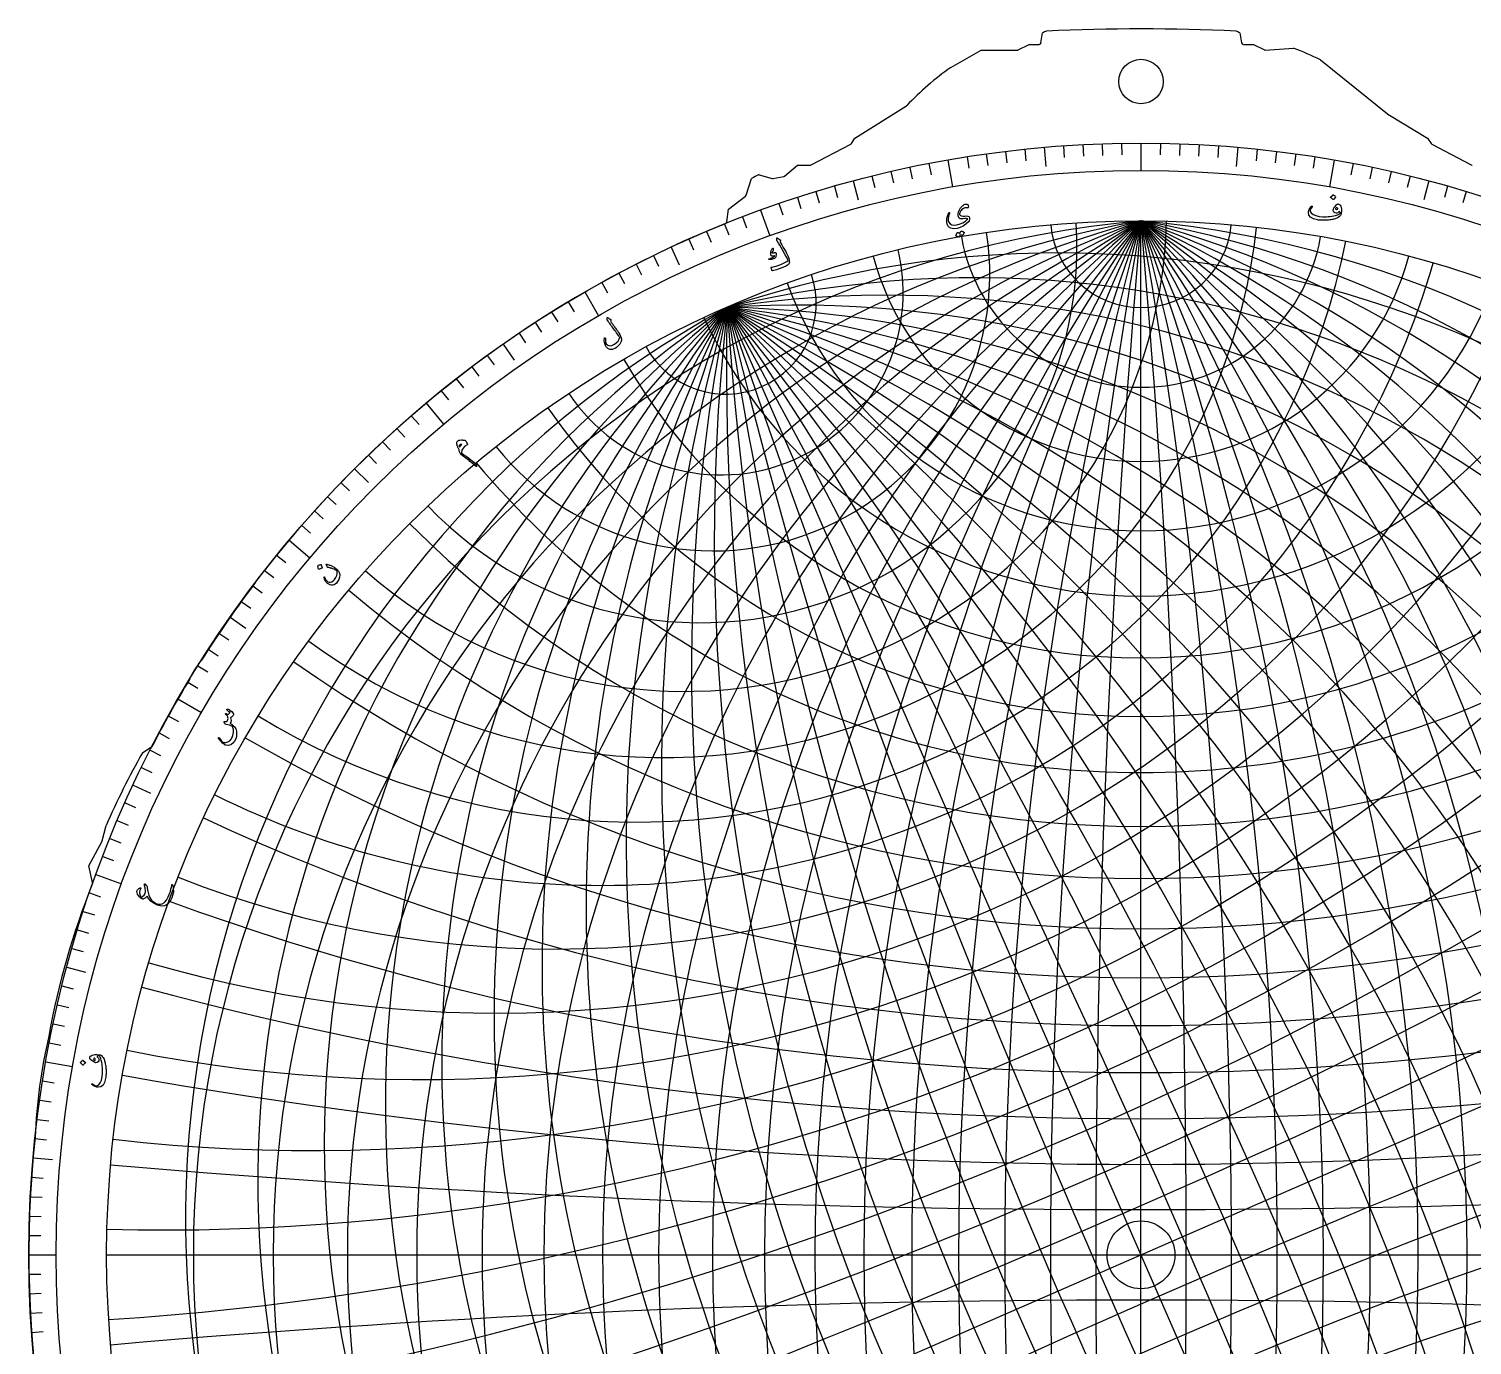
# Model space of a CAD drawing. Header units: millimetres. Extents: x -92 to 93, y -93 to 102.
# Drawn here: x -92.5 to 27.5, y -7.5 to 102 of the extents above; entities that cross this region are included whole.
import ezdxf

# ---------------------------------------------------------------- set-up
doc = ezdxf.new("R2010")
doc.units = ezdxf.units.MM
for name, color, linetype in [('CUT_INNER', 6, 'Continuous'), ('CUT_OUTER', 1, 'Continuous'), ('ENGRAVE', 7, 'Continuous'), ('ENGRAVE_FINE', 8, 'Continuous'), ('TEXT', 5, 'Continuous')]:
    doc.layers.add(name, color=color, linetype=linetype)

msp = doc.modelspace()

# ---------------------------------------------------------------- linework, layer by layer
at = {"layer": 'CUT_INNER'}
for centre, radius in [((0, 97.62), 1.85), ((0, 0), 2.82)]:
    msp.add_circle(centre, radius, dxfattribs=at)
at = {"layer": 'CUT_OUTER'}
for points in [[(-8.32, 100.83), (-8.18, 101.66), (-8.18, 101.66)], [(8.23, 101.66), (8.23, 101.66), (8.37, 100.83)], [(-15.82, 98.8), (-13.28, 100.23), (-13.28, 100.23), (-13.27, 100.23), (-10.28, 100.23)], [(-10.22, 100.25), (-9.3, 100.7), (-9.29, 100.71), (-9.29, 100.71), (-8.46, 100.71)], [(8.52, 100.71), (9.34, 100.71), (9.34, 100.71), (9.35, 100.7), (10.26, 100.25)], [(10.34, 100.23), (12.69, 100.39), (12.69, 100.39)], [(14.92, 99.43), (14.92, 99.43), (20.65, 94.82), (20.66, 94.81), (23.84, 92.9), (23.84, 92.9), (23.84, 92.9), (24.14, 92.46)], [(-24.09, 92.46), (-23.79, 92.9), (-23.79, 92.9), (-23.79, 92.9), (-19.5, 95.6), (-19.49, 95.61), (-19.48, 95.62)], [(-27.42, 90.69), (-24.14, 92.41)], [(24.19, 92.41), (27.47, 90.69)], [(-29.65, 89.74), (-28.57, 90.67), (-28.57, 90.67), (-28.56, 90.67), (-27.49, 90.67)], [(-32.85, 88.17), (-32.39, 89.55), (-32.39, 89.56)], [(-31.75, 89.87), (-31.75, 89.87), (-30.67, 89.56)], [(-30.61, 89.56), (-29.72, 89.71)], [(-34.45, 85.94), (-34.3, 87), (-34.3, 87.01), (-34.3, 87.01), (-32.9, 88.09)], [(-34.87, 85.67), (-34.55, 85.81), (-34.5, 85.86)], [(-73.06, 56.73), (-72.92, 56.91)], [(-78.21, 49.39), (-78.15, 49.49)], [(-83.05, 41.77), (-83.05, 41.77), (-82.27, 42.29)], [(-86.39, 34.46), (-86.08, 35.71), (-86.07, 35.71)], [(-87.2, 30.98), (-87.51, 32.36), (-87.51, 32.37), (-87.51, 32.37), (-86.4, 34.42)]]:
    msp.add_lwpolyline(points, dxfattribs=at)
for centre, radius, start, end in [((-6.35, 98.4), 3.74, 113.84, 119.2911), ((0.03, -69.57), 171.57, 87.3659, 92.6341), ((6.35, 98.3), 3.85, 60.847, 66.154), ((-10.28, 100.38), 0.15, 270, 296.5429), ((-8.46, 100.86), 0.15, 270, 350.5557), ((8.52, 100.86), 0.15, 189.4443, 270), ((10.33, 100.38), 0.15, 243.4793, 273.8097), ((3.69, 76.3), 25.71, 64.1035, 69.5113), ((-2.06, 79.27), 23.89, 125.1754, 136.8189), ((-24.21, 92.54), 0.15, 297.6448, 326.2844), ((24.26, 92.54), 0.15, 213.6389, 242.3617), ((-27.49, 90.82), 0.15, 270, 297.6448), ((27.54, 90.82), 0.15, 242.3617, 270), ((-28.84, 83.26), 7.23, 113.7751, 119.4244), ((-30.63, 89.71), 0.15, 254.0358, 279.5073), ((-29.75, 89.86), 0.15, 279.5073, 310.6052), ((-33, 88.21), 0.15, 307.8622, 341.5872), ((0, 0), 92.5, 112.1484, 142.0313), ((-34.6, 85.96), 0.15, 314.9445, 351.8832), ((-69.99, 53.77), 4.27, 135.986, 148.9163), ((-0.06, 0.04), 92.42, 142.7622, 147.6573), ((-71.97, 44.49), 7.94, 141.8548, 154.7059), ((-0.57, 0.32), 91.84, 148.8132, 152.8109), ((-29.37, 11.14), 61.8, 150.2964, 156.5739), ((-86.53, 34.49), 0.15, 331.6809, 345.9833), ((-26.29, 6.52), 65.61, 158.1911, 169.75), ((-87.35, 30.94), 0.15, 340.4584, 12.5484), ((-46.5, 7.97), 45.51, 167.0196, 177.6964), ((0, 0), 92.5, 173.918, 358.2423)]:
    msp.add_arc(centre, radius, start, end, dxfattribs=at)
at = {"layer": 'ENGRAVE'}
for points in [[(0, 92.5), (0, 90.23)], [(-8.06, 92.15), (-7.92, 90.54)], [(8.06, 92.15), (7.92, 90.54)], [(-16.06, 91.09), (-15.67, 88.86)], [(16.06, 91.09), (15.67, 88.86)], [(-23.94, 89.35), (-23.52, 87.78)], [(23.94, 89.35), (23.52, 87.78)], [(-31.64, 86.92), (-30.86, 84.79)], [(0, -86.03), (0, 86.02)], [(-39.09, 83.83), (-38.41, 82.37)], [(-46.25, 80.11), (-45.12, 78.14)], [(-53.06, 75.77), (-52.13, 74.45)], [(-59.46, 70.86), (-58, 69.12)], [(-65.41, 65.41), (-64.26, 64.26)], [(-70.86, 59.46), (-69.12, 58)], [(-75.77, 53.06), (-74.45, 52.13)], [(-80.11, 46.25), (-78.14, 45.12)], [(-83.83, 39.09), (-82.37, 38.41)], [(-78.84, -34.42), (78.84, 34.42)], [(-86.92, 31.64), (-84.79, 30.86)], [(-89.35, 23.94), (-87.78, 23.52)], [(-91.09, 16.06), (-88.86, 15.67)], [(-92.15, 8.06), (-90.54, 7.92)], [(-92.5, 0), (-90.23, 0)], [(-86.03, 0), (86.02, 0)], [(-86.03, 0), (86.02, 0)]]:
    msp.add_lwpolyline(points, dxfattribs=at)
for radius in [92.5, 90.23, 86.03, 86.03]:
    msp.add_circle((0, 0), radius, dxfattribs=at)
for centre, radius, start, end in [((15.17, 0), 87.35, 100, 260), ((31.31, 0), 91.55, 110, 250), ((49.67, 0), 99.33, 120, 240), ((72.18, 0), 112.3, 130, 230), ((102.52, 0), 133.83, 140, 220), ((149, 0), 172.05, 150, 210), ((236.35, 0), 251.52, 160, 200), ((487.87, 0), 495.4, 170, 190), ((-487.87, 0), 495.4, 350, 10), ((-236.35, 0), 251.52, 340, 20), ((-149, 0), 172.05, 330, 30), ((-102.52, 0), 133.83, 320, 40), ((-72.18, 0), 112.3, 310, 50), ((-49.67, 0), 99.33, 300, 60), ((-31.31, 0), 91.55, 290, 70), ((-15.17, 0), 87.35, 280, 80), ((0, 87.35), 15.17, 190, 350), ((0, 91.55), 31.31, 200, 340), ((0, 99.33), 49.67, 210, 330), ((0, 112.3), 72.18, 220, 320), ((0, 133.83), 102.52, 230, 310), ((0, 172.05), 149, 240, 300), ((0, 251.52), 236.35, 250, 290), ((0, 495.4), 487.87, 260, 280)]:
    msp.add_arc(centre, radius, start, end, dxfattribs=at)
at = {"layer": 'ENGRAVE_FINE'}
for points in [[(-3.23, 92.44), (-3.19, 91.47)], [(-1.61, 92.49), (-1.6, 91.51)], [(1.61, 92.49), (1.6, 91.51)], [(3.23, 92.44), (3.19, 91.47)], [(-14.47, 91.36), (-14.32, 90.4)], [(-12.87, 91.6), (-12.74, 90.64)], [(-11.27, 91.81), (-11.15, 90.85)], [(-9.67, 91.99), (-9.57, 91.03)], [(-6.45, 92.27), (-6.38, 91.31)], [(-4.84, 92.37), (-4.79, 91.4)], [(4.84, 92.37), (4.79, 91.4)], [(6.45, 92.27), (6.38, 91.31)], [(9.67, 91.99), (9.57, 91.03)], [(11.27, 91.81), (11.15, 90.85)], [(12.87, 91.6), (12.74, 90.64)], [(14.47, 91.36), (14.32, 90.4)], [(-20.81, 90.13), (-20.59, 89.18)], [(-19.23, 90.48), (-19.03, 89.53)], [(-17.65, 90.8), (-17.46, 89.85)], [(17.65, 90.8), (17.46, 89.85)], [(19.23, 90.48), (19.03, 89.53)], [(20.81, 90.13), (20.59, 89.18)], [(-25.5, 88.92), (-25.23, 87.98)], [(-22.38, 89.75), (-22.14, 88.81)], [(22.38, 89.75), (22.14, 88.81)], [(25.5, 88.92), (25.23, 87.98)], [(-28.58, 87.97), (-28.28, 87.05)], [(-27.04, 88.46), (-26.76, 87.53)], [(27.04, 88.46), (26.76, 87.53)], [(-30.12, 87.46), (-29.8, 86.54)], [(-34.65, 85.76), (-34.29, 84.86)], [(-33.15, 86.36), (-32.8, 85.45)], [(-37.62, 84.5), (-37.23, 83.62)], [(-36.14, 85.15), (-35.76, 84.25)], [(-40.55, 83.14), (-40.12, 82.27)], [(-43.43, 81.67), (-42.97, 80.82)], [(-41.99, 82.42), (-41.55, 81.55)], [(-44.84, 80.9), (-44.37, 80.05)], [(-47.64, 79.29), (-47.14, 78.46)], [(-49.02, 78.44), (-48.5, 77.62)], [(34.42, -78.84), (-34.42, 78.84)], [(-50.38, 77.58), (-49.85, 76.76)], [(-51.73, 76.69), (-51.18, 75.88)], [(-54.37, 74.83), (-53.8, 74.05)], [(-55.67, 73.87), (-55.08, 73.1)], [(-56.95, 72.89), (-56.35, 72.13)], [(-58.21, 71.89), (-57.6, 71.13)], [(-60.69, 69.81), (-60.05, 69.08)], [(-61.89, 68.74), (-61.24, 68.02)], [(-63.08, 67.65), (-62.42, 66.94)], [(-64.26, 66.54), (-63.58, 65.84)], [(-66.54, 64.26), (-65.84, 63.58)], [(-67.65, 63.08), (-66.94, 62.42)], [(-68.74, 61.89), (-68.02, 61.24)], [(-69.81, 60.69), (-69.08, 60.05)], [(-71.89, 58.21), (-71.13, 57.6)], [(-72.89, 56.95), (-72.13, 56.35)], [(-73.87, 55.67), (-73.1, 55.08)], [(-74.83, 54.37), (-74.05, 53.8)], [(-76.69, 51.73), (-75.88, 51.18)], [(-77.58, 50.38), (-76.76, 49.85)], [(-78.44, 49.02), (-77.62, 48.5)], [(-79.29, 47.64), (-78.46, 47.14)], [(-80.9, 44.84), (-80.05, 44.37)], [(-81.67, 43.43), (-80.82, 42.97)], [(-82.42, 41.99), (-81.55, 41.55)], [(-83.14, 40.55), (-82.27, 40.12)], [(-84.5, 37.62), (-83.62, 37.23)], [(-85.15, 36.14), (-84.25, 35.76)], [(-85.76, 34.65), (-84.86, 34.29)], [(-78.84, -34.42), (78.84, 34.42)], [(-86.36, 33.15), (-85.45, 32.8)], [(-87.46, 30.12), (-86.54, 29.8)], [(-87.97, 28.58), (-87.05, 28.28)], [(-88.46, 27.04), (-87.53, 26.76)], [(-88.92, 25.5), (-87.98, 25.23)], [(-89.75, 22.38), (-88.81, 22.14)], [(-90.13, 20.81), (-89.18, 20.59)], [(-90.48, 19.23), (-89.53, 19.03)], [(-90.8, 17.65), (-89.85, 17.46)], [(-91.36, 14.47), (-90.4, 14.32)], [(-91.6, 12.87), (-90.64, 12.74)], [(-91.81, 11.27), (-90.85, 11.15)], [(-91.99, 9.67), (-91.03, 9.57)], [(-92.27, 6.45), (-91.31, 6.38)], [(-92.37, 4.84), (-91.4, 4.79)], [(-92.44, 3.23), (-91.47, 3.19)], [(-92.49, 1.61), (-91.51, 1.6)], [(-92.49, -1.61), (-91.51, -1.6)], [(-92.44, -3.23), (-91.47, -3.19)], [(-92.37, -4.84), (-91.4, -4.79)], [(-92.27, -6.45), (-91.31, -6.38)]]:
    msp.add_lwpolyline(points, dxfattribs=at)
for centre, radius, start, end in [((7.53, 0), 86.35, 95, 265), ((-39.74, 91.04), 49.67, 233.5833, 353.5833), ((23.05, 0), 89.06, 105, 255), ((-37.98, 86.99), 40.11, 228.5833, 358.5833), ((-36.63, 83.9), 31.31, 223.5833, 3.5833), ((40.11, 0), 94.92, 115, 245), ((60.24, 0), 105.02, 125, 235), ((86.02, 0), 121.66, 135, 225), ((122.86, 0), 149.98, 145, 215), ((184.48, 0), 203.55, 155, 205), ((321.05, 0), 332.38, 165, 195), ((0, 86.35), 7.53, 185, 355), ((983.27, 0), 987.03, 175, 185), ((-983.27, 0), 987.03, 355, 5), ((-321.05, 0), 332.38, 345, 15), ((-184.48, 0), 203.55, 335, 25), ((-122.86, 0), 149.98, 325, 35), ((-86.03, 0), 121.66, 315, 45), ((-60.24, 0), 105.02, 305, 55), ((-40.11, 0), 94.92, 295, 65), ((-23.05, 0), 89.06, 285, 75), ((-7.53, 0), 86.35, 275, 85), ((-42.02, 96.25), 60.24, 238.5833, 348.5833), ((-35.63, 81.62), 23.05, 218.5833, 8.5833), ((-34.95, 80.06), 15.17, 213.5833, 13.5833), ((-6.9, -3.01), 86.35, 298.5833, 108.5833), ((0, 89.06), 23.05, 195, 345), ((-44.93, 102.92), 72.18, 243.5833, 343.5833), ((-34.55, 79.14), 7.53, 208.5833, 18.5833), ((-13.9, -6.07), 87.35, 303.5833, 103.5833), ((-48.67, 111.5), 86.03, 248.5833, 338.5833), ((-21.13, -9.22), 89.06, 308.5833, 98.5833), ((6.9, 3.01), 86.35, 118.5833, 288.5833), ((13.9, 6.07), 87.35, 123.5833, 283.5833), ((21.13, 9.22), 89.06, 128.5833, 278.5833), ((28.7, 12.53), 91.55, 133.5833, 273.5833), ((36.76, 16.05), 94.92, 138.5833, 268.5833), ((45.52, 19.87), 99.33, 143.5833, 263.5833), ((55.2, 24.1), 105.02, 148.5833, 258.5833), ((66.15, 28.88), 112.3, 153.5833, 253.5833), ((78.84, 34.42), 121.66, 158.5833, 248.5833), ((93.96, 41.02), 133.83, 163.5833, 243.5833), ((112.6, 49.15), 149.98, 168.5833, 238.5833), ((136.56, 59.61), 172.05, 173.5833, 233.5833), ((169.07, 73.81), 203.55, 178.5833, 228.5833), ((-28.7, -12.53), 91.55, 313.5833, 93.5833), ((216.61, 94.56), 251.52, 183.5833, 223.5833), ((294.24, 128.45), 332.38, 188.5833, 218.5833), ((447.12, 195.19), 495.4, 193.5833, 213.5833), ((901.15, 393.39), 987.03, 198.58333, 208.58333), ((-901.15, -393.39), 987.03, 18.58333, 28.58333), ((-447.12, -195.19), 495.4, 13.5833, 33.5833), ((-294.24, -128.45), 332.38, 8.5833, 38.5833), ((-216.61, -94.56), 251.52, 3.5833, 43.5833), ((-169.07, -73.81), 203.55, 358.5833, 48.5833), ((-136.56, -59.61), 172.05, 353.5833, 53.5833), ((-112.6, -49.15), 149.98, 348.5833, 58.5833), ((-93.96, -41.02), 133.83, 343.5833, 63.5833), ((-78.84, -34.42), 121.66, 338.5833, 68.5833), ((-66.15, -28.88), 112.3, 333.5833, 73.5833), ((-55.2, -24.1), 105.02, 328.5833, 78.5833), ((-45.52, -19.87), 99.33, 323.5833, 83.5833), ((-36.76, -16.05), 94.92, 318.5833, 88.5833), ((-53.54, 122.65), 102.52, 253.5833, 333.5833), ((0, 94.92), 40.11, 205, 335), ((-60, 137.45), 122.86, 258.5833, 328.5833), ((0, 105.02), 60.24, 215, 325), ((-68.83, 157.68), 149, 263.5833, 323.5833), ((-81.44, 186.55), 184.48, 268.5833, 318.5833), ((0, 121.66), 86.02, 225, 315), ((-100.63, 230.51), 236.35, 273.5833, 313.5833), ((-132.98, 304.61), 321.05, 278.5833, 308.5833), ((0, 149.98), 122.86, 235, 305), ((-198.2, 454.02), 487.87, 283.5833, 303.5833), ((-394.89, 904.59), 983.27, 288.58333, 298.58333), ((0, 203.55), 184.48, 245, 295), ((394.89, -904.59), 983.27, 108.58333, 118.58333), ((0, 332.38), 321.05, 255, 285), ((198.2, -454.02), 487.87, 103.5833, 123.5833), ((132.98, -304.61), 321.05, 98.5833, 128.5833), ((0, 987.03), 983.27, 265, 275), ((100.63, -230.51), 236.35, 93.5833, 133.5833), ((81.44, -186.55), 184.48, 88.5833, 138.5833), ((0, -987.03), 983.27, 85, 95)]:
    msp.add_arc(centre, radius, start, end, dxfattribs=at)
at = {"layer": 'TEXT'}
for points in [[(15.97, 88.2), (15.97, 88.2), (15.98, 88.21), (15.98, 88.2), (15.99, 88.2), (16.05, 88.17), (16.1, 88.13), (16.15, 88.08), (16.19, 88.03), (16.19, 88.03), (16.2, 88.02), (16.19, 88.01), (16.19, 88.01), (16, 87.8), (15.99, 87.8), (15.99, 87.8), (15.98, 87.8), (15.97, 87.81), (15.96, 87.82), (15.95, 87.83), (15.93, 87.84), (15.91, 87.86), (15.88, 87.89), (15.85, 87.92), (15.82, 87.95), (15.77, 87.98), (15.77, 87.99), (15.77, 87.99), (15.77, 88), (15.77, 88)], [(-14.44, 87.1), (-14.54, 87.12), (-14.65, 87.1), (-14.77, 87.05), (-14.9, 86.96), (-14.97, 86.89), (-15.03, 86.8), (-15.07, 86.71), (-15.1, 86.61), (-15.1, 86.59), (-15.1, 86.57), (-15.09, 86.55), (-15.08, 86.53), (-15.02, 86.47), (-14.93, 86.44), (-14.81, 86.42), (-14.66, 86.43), (-14.51, 86.44), (-14.4, 86.43), (-14.32, 86.4), (-14.29, 86.35), (-14.27, 86.24), (-14.27, 86.13), (-14.3, 86.04), (-14.36, 85.95), (-14.57, 85.75), (-14.79, 85.6), (-15.03, 85.48), (-15.3, 85.4), (-15.6, 85.36), (-15.83, 85.41), (-16.01, 85.54), (-16.13, 85.76), (-16.15, 85.88), (-16.16, 86.02), (-16.15, 86.18), (-16.11, 86.35), (-16.1, 86.4), (-16.09, 86.44), (-16.07, 86.49), (-16.06, 86.53), (-16.04, 86.57), (-16.02, 86.62), (-16, 86.66), (-15.98, 86.7), (-15.97, 86.71), (-15.95, 86.72), (-15.94, 86.72), (-15.93, 86.71), (-15.92, 86.7), (-15.92, 86.68), (-15.92, 86.67), (-15.92, 86.65), (-16.01, 86.43), (-16.05, 86.23), (-16.05, 86.06), (-15.99, 85.92), (-15.87, 85.79), (-15.72, 85.7), (-15.54, 85.67), (-15.32, 85.69), (-15.05, 85.77), (-14.81, 85.87), (-14.6, 86), (-14.43, 86.16), (-14.42, 86.17), (-14.41, 86.18), (-14.42, 86.19), (-14.43, 86.2), (-14.48, 86.21), (-14.55, 86.22), (-14.65, 86.22), (-14.79, 86.2), (-14.93, 86.2), (-15.03, 86.21), (-15.11, 86.24), (-15.16, 86.3), (-15.19, 86.37), (-15.21, 86.44), (-15.22, 86.52), (-15.21, 86.6), (-15.17, 86.78), (-15.1, 86.94), (-15, 87.1), (-14.87, 87.24), (-14.84, 87.28), (-14.8, 87.31), (-14.77, 87.34), (-14.73, 87.36), (-14.7, 87.38), (-14.67, 87.4), (-14.64, 87.41), (-14.61, 87.42), (-14.49, 87.43), (-14.41, 87.39), (-14.37, 87.3), (-14.36, 87.16), (-14.37, 87.13), (-14.39, 87.1), (-14.41, 87.09), (-14.44, 87.1)], [(16.4, 87.44), (16.46, 87.43), (16.52, 87.4), (16.57, 87.33), (16.61, 87.24), (16.65, 87.13), (16.67, 87), (16.67, 86.85), (16.65, 86.68), (16.64, 86.62), (16.63, 86.57), (16.61, 86.52), (16.58, 86.47), (16.51, 86.39), (16.41, 86.32), (16.29, 86.25), (16.14, 86.2), (16.05, 86.17), (15.97, 86.15), (15.88, 86.14), (15.79, 86.12), (15.7, 86.11), (15.6, 86.1), (15.51, 86.09), (15.41, 86.08), (15.31, 86.08), (15.21, 86.08), (15.12, 86.08), (15.03, 86.08), (14.94, 86.09), (14.85, 86.09), (14.77, 86.1), (14.68, 86.12), (14.35, 86.2), (14.11, 86.33), (13.97, 86.51), (13.94, 86.74), (13.94, 86.79), (13.95, 86.85), (13.97, 86.91), (14, 86.98), (14.03, 87.05), (14.07, 87.12), (14.12, 87.19), (14.18, 87.25), (14.19, 87.26), (14.2, 87.26), (14.2, 87.27), (14.22, 87.27), (14.22, 87.26), (14.23, 87.26), (14.24, 87.25), (14.24, 87.24), (14.24, 87.23), (14.24, 87.22), (14.23, 87.21), (14.23, 87.2), (14.12, 87.05), (14.07, 86.92), (14.08, 86.8), (14.14, 86.69), (14.31, 86.56), (14.53, 86.47), (14.81, 86.4), (15.13, 86.37), (15.28, 86.37), (15.42, 86.37), (15.57, 86.38), (15.72, 86.39), (15.87, 86.41), (16.03, 86.44), (16.18, 86.48), (16.33, 86.52), (16.42, 86.55), (16.48, 86.59), (16.53, 86.63), (16.56, 86.68), (16.56, 86.72), (16.55, 86.75), (16.53, 86.79), (16.51, 86.82), (16.5, 86.82), (16.5, 86.82), (16.49, 86.82), (16.48, 86.81), (16.43, 86.75), (16.37, 86.7), (16.3, 86.68), (16.24, 86.67), (16.13, 86.69), (16.05, 86.74), (16, 86.82), (15.99, 86.92), (16, 87.01), (16.05, 87.11), (16.14, 87.23), (16.25, 87.36), (16.29, 87.39), (16.32, 87.42), (16.36, 87.43), (16.4, 87.44)], [(16.35, 87), (16.36, 87.01), (16.37, 87.02), (16.37, 87.04), (16.36, 87.06), (16.31, 87.1), (16.27, 87.12), (16.22, 87.11), (16.18, 87.07), (16.17, 87.06), (16.17, 87.05), (16.17, 87.03), (16.18, 87.03), (16.21, 86.99), (16.26, 86.97), (16.3, 86.98), (16.35, 87)], [(-30.23, 84.59), (-30.2, 84.57), (-30.18, 84.55), (-30.15, 84.52), (-30.12, 84.5), (-30.09, 84.49), (-30.06, 84.47), (-30.03, 84.46), (-30, 84.44), (-29.99, 84.44), (-29.98, 84.42), (-29.98, 84.41), (-29.98, 84.39), (-30, 84.28), (-30, 84.27), (-30.01, 84.26), (-30.01, 84.25), (-30, 84.25), (-29.87, 84.03), (-29.75, 83.82), (-29.65, 83.64), (-29.55, 83.48), (-29.48, 83.35), (-29.42, 83.23), (-29.37, 83.13), (-29.34, 83.06), (-29.29, 82.91), (-29.28, 82.86), (-29.27, 82.82), (-29.26, 82.77), (-29.25, 82.72), (-29.25, 82.67), (-29.24, 82.62), (-29.24, 82.56), (-29.25, 82.51), (-29.31, 82.41), (-29.49, 82.29), (-29.78, 82.16), (-30.18, 82.01), (-30.31, 81.96), (-30.43, 81.93), (-30.54, 81.9), (-30.65, 81.87), (-30.66, 81.88), (-30.67, 81.88), (-30.67, 81.88), (-30.68, 81.89), (-30.7, 81.94), (-30.71, 81.98), (-30.73, 82.01), (-30.74, 82.05), (-30.75, 82.08), (-30.76, 82.1), (-30.77, 82.12), (-30.78, 82.14), (-30.78, 82.15), (-30.78, 82.16), (-30.77, 82.17), (-30.76, 82.17), (-30.69, 82.17), (-30.59, 82.19), (-30.48, 82.22), (-30.35, 82.26), (-29.97, 82.4), (-29.68, 82.53), (-29.47, 82.64), (-29.36, 82.74), (-29.39, 82.83), (-29.47, 82.99), (-29.59, 83.21), (-29.75, 83.51), (-29.92, 83.8), (-30.05, 84.01), (-30.14, 84.16), (-30.19, 84.24), (-30.2, 84.26), (-30.21, 84.28), (-30.23, 84.3), (-30.24, 84.31), (-30.25, 84.33), (-30.26, 84.34), (-30.27, 84.35), (-30.27, 84.36), (-30.29, 84.39), (-30.3, 84.41), (-30.3, 84.43), (-30.3, 84.46), (-30.28, 84.59), (-30.28, 84.6), (-30.28, 84.61), (-30.27, 84.61), (-30.27, 84.61), (-30.26, 84.61), (-30.25, 84.61), (-30.24, 84.6), (-30.23, 84.59)], [(-14.99, 85.17), (-14.99, 85.17), (-14.98, 85.18), (-14.97, 85.18), (-14.97, 85.18), (-14.93, 85.17), (-14.9, 85.17), (-14.87, 85.16), (-14.84, 85.15), (-14.81, 85.14), (-14.79, 85.12), (-14.76, 85.11), (-14.73, 85.09), (-14.72, 85.09), (-14.72, 85.08), (-14.72, 85.07), (-14.72, 85.06), (-14.83, 84.8), (-14.83, 84.8), (-14.84, 84.8), (-14.84, 84.8), (-14.85, 84.81), (-14.86, 84.81), (-14.87, 84.82), (-14.89, 84.82), (-14.91, 84.83), (-14.94, 84.84), (-14.97, 84.85), (-15, 84.87), (-15.05, 84.88), (-15.13, 84.68), (-15.13, 84.67), (-15.14, 84.67), (-15.15, 84.67), (-15.16, 84.68), (-15.17, 84.68), (-15.18, 84.69), (-15.2, 84.7), (-15.23, 84.71), (-15.26, 84.72), (-15.3, 84.74), (-15.34, 84.76), (-15.39, 84.78), (-15.4, 84.78), (-15.4, 84.78), (-15.4, 84.79), (-15.4, 84.79), (-15.29, 85.05), (-15.29, 85.05), (-15.28, 85.05), (-15.28, 85.06), (-15.27, 85.06), (-15.24, 85.05), (-15.22, 85.05), (-15.19, 85.04), (-15.17, 85.03), (-15.14, 85.02), (-15.12, 85.01), (-15.09, 85), (-15.07, 84.99)], [(-30.61, 83.76), (-30.61, 83.77), (-30.6, 83.76), (-30.6, 83.76), (-30.59, 83.76), (-30.59, 83.75), (-30.59, 83.75), (-30.59, 83.74), (-30.58, 83.74), (-30.59, 83.56), (-30.59, 83.54), (-30.6, 83.53), (-30.6, 83.51), (-30.61, 83.51), (-30.64, 83.48), (-30.67, 83.46), (-30.69, 83.43), (-30.7, 83.4), (-30.7, 83.39), (-30.69, 83.38), (-30.67, 83.37), (-30.64, 83.37), (-30.62, 83.37), (-30.6, 83.37), (-30.58, 83.37), (-30.56, 83.38), (-30.54, 83.38), (-30.52, 83.38), (-30.5, 83.39), (-30.48, 83.39), (-30.39, 83.39), (-30.34, 83.33), (-30.34, 83.23), (-30.37, 83.07), (-30.38, 83.02), (-30.41, 82.98), (-30.43, 82.94), (-30.45, 82.92), (-30.48, 82.9), (-30.53, 82.88), (-30.59, 82.86), (-30.66, 82.84), (-30.7, 82.83), (-30.73, 82.82), (-30.77, 82.82), (-30.8, 82.81), (-30.83, 82.81), (-30.86, 82.81), (-30.89, 82.8), (-30.91, 82.8), (-30.93, 82.8), (-30.94, 82.81), (-30.95, 82.82), (-30.96, 82.83), (-30.96, 82.84), (-30.96, 82.85), (-30.95, 82.86), (-30.94, 82.87), (-30.9, 82.88), (-30.85, 82.9), (-30.8, 82.92), (-30.75, 82.95), (-30.64, 82.99), (-30.56, 83.03), (-30.5, 83.06), (-30.47, 83.09), (-30.46, 83.09), (-30.46, 83.1), (-30.46, 83.1), (-30.47, 83.11), (-30.47, 83.11), (-30.48, 83.12), (-30.49, 83.12), (-30.5, 83.12), (-30.59, 83.1), (-30.63, 83.1), (-30.67, 83.1), (-30.7, 83.11), (-30.73, 83.12), (-30.75, 83.14), (-30.77, 83.16), (-30.78, 83.18), (-30.79, 83.21), (-30.79, 83.39), (-30.77, 83.55), (-30.71, 83.67), (-30.61, 83.76)], [(-44.41, 77.95), (-44.41, 77.96), (-44.41, 77.97), (-44.4, 77.98), (-44.39, 77.99), (-44.38, 77.99), (-44.37, 77.99), (-44.36, 77.99), (-44.35, 77.98), (-44.29, 77.93), (-44.23, 77.89), (-44.18, 77.86), (-44.12, 77.84), (-44.11, 77.84), (-44.1, 77.82), (-44.09, 77.8), (-44.09, 77.78), (-44.09, 77.76), (-44.09, 77.75), (-44.09, 77.74), (-44.1, 77.73), (-44.1, 77.72), (-44.1, 77.71), (-44.1, 77.7), (-44.1, 77.69), (-44.1, 77.68), (-44.1, 77.66), (-44.09, 77.64), (-44.09, 77.63), (-44.05, 77.58), (-44.02, 77.53), (-43.98, 77.48), (-43.94, 77.42), (-43.9, 77.36), (-43.85, 77.3), (-43.8, 77.23), (-43.75, 77.16), (-43.7, 77.09), (-43.65, 77.02), (-43.6, 76.96), (-43.56, 76.9), (-43.52, 76.84), (-43.48, 76.79), (-43.45, 76.75), (-43.42, 76.7), (-43.34, 76.57), (-43.28, 76.43), (-43.24, 76.3), (-43.21, 76.16), (-43.21, 76.07), (-43.24, 75.98), (-43.29, 75.87), (-43.36, 75.76), (-43.45, 75.66), (-43.54, 75.57), (-43.62, 75.49), (-43.71, 75.43), (-43.96, 75.33), (-44.17, 75.33), (-44.35, 75.41), (-44.5, 75.58), (-44.57, 75.74), (-44.62, 75.9), (-44.64, 76.08), (-44.62, 76.27), (-44.62, 76.28), (-44.62, 76.29), (-44.61, 76.3), (-44.6, 76.3), (-44.59, 76.3), (-44.58, 76.3), (-44.58, 76.3), (-44.57, 76.29), (-44.56, 76.29), (-44.56, 76.28), (-44.56, 76.27), (-44.55, 76.26), (-44.55, 76.1), (-44.53, 75.97), (-44.5, 75.87), (-44.47, 75.8), (-44.34, 75.68), (-44.18, 75.64), (-44, 75.67), (-43.79, 75.77), (-43.62, 75.9), (-43.49, 76.03), (-43.4, 76.18), (-43.36, 76.33), (-43.39, 76.38), (-43.42, 76.43), (-43.46, 76.49), (-43.51, 76.56), (-43.57, 76.64), (-43.63, 76.72), (-43.69, 76.81), (-43.77, 76.91), (-43.84, 77.01), (-43.91, 77.11), (-43.99, 77.2), (-44.06, 77.3), (-44.12, 77.4), (-44.19, 77.49), (-44.26, 77.58), (-44.32, 77.67), (-44.38, 77.76), (-44.39, 77.77), (-44.39, 77.78), (-44.39, 77.79), (-44.39, 77.8)], [(-56.72, 67), (-56.74, 67.04), (-56.77, 67.09), (-56.79, 67.13), (-56.81, 67.18), (-56.83, 67.22), (-56.85, 67.27), (-56.87, 67.32), (-56.88, 67.37), (-56.9, 67.46), (-56.9, 67.54), (-56.9, 67.61), (-56.87, 67.66), (-56.82, 67.72), (-56.75, 67.77), (-56.65, 67.79), (-56.52, 67.8), (-56.48, 67.8), (-56.45, 67.8), (-56.41, 67.79), (-56.37, 67.79), (-56.34, 67.79), (-56.3, 67.78), (-56.26, 67.77), (-56.23, 67.77), (-56.21, 67.76), (-56.19, 67.75), (-56.18, 67.74), (-56.17, 67.73), (-56.13, 67.68), (-56.1, 67.62), (-56.08, 67.58), (-56.06, 67.54), (-56.04, 67.51), (-56.03, 67.48), (-56.02, 67.47), (-56.01, 67.45), (-56.01, 67.44), (-56.02, 67.42), (-56.02, 67.41), (-56.04, 67.4), (-56.25, 67.27), (-56.39, 67.12), (-56.48, 66.95), (-56.51, 66.76), (-56.51, 66.74), (-56.51, 66.72), (-56.5, 66.71), (-56.48, 66.7), (-56.31, 66.57), (-56.12, 66.44), (-55.94, 66.3), (-55.75, 66.15), (-55.5, 65.94), (-55.34, 65.78), (-55.26, 65.66), (-55.25, 65.6), (-55.27, 65.59), (-55.29, 65.59), (-55.31, 65.61), (-55.34, 65.63), (-55.4, 65.68), (-55.46, 65.74), (-55.52, 65.79), (-55.59, 65.85), (-55.66, 65.91), (-55.73, 65.96), (-55.81, 66.02), (-55.89, 66.08), (-56.16, 66.28), (-56.37, 66.44), (-56.51, 66.57), (-56.59, 66.67), (-56.62, 66.71), (-56.65, 66.76), (-56.67, 66.81), (-56.69, 66.85), (-56.7, 66.89), (-56.71, 66.93), (-56.71, 66.96), (-56.72, 67)], [(-56.67, 67.19), (-56.65, 67.22), (-56.64, 67.25), (-56.62, 67.28), (-56.6, 67.3), (-56.58, 67.33), (-56.55, 67.36), (-56.53, 67.39), (-56.5, 67.42), (-56.57, 67.42), (-56.62, 67.41), (-56.66, 67.39), (-56.68, 67.37), (-56.7, 67.33), (-56.7, 67.29), (-56.69, 67.24), (-56.67, 67.19)], [(-68.47, 57.32), (-68.47, 57.32), (-68.47, 57.33), (-68.47, 57.34), (-68.46, 57.34), (-68.4, 57.37), (-68.34, 57.4), (-68.28, 57.42), (-68.21, 57.43), (-68.21, 57.43), (-68.2, 57.43), (-68.2, 57.42), (-68.19, 57.42), (-68.11, 57.15), (-68.11, 57.14), (-68.11, 57.13), (-68.12, 57.13), (-68.13, 57.13), (-68.14, 57.12), (-68.16, 57.12), (-68.18, 57.11), (-68.21, 57.1), (-68.24, 57.09), (-68.28, 57.08), (-68.33, 57.06), (-68.38, 57.04), (-68.39, 57.04), (-68.39, 57.04), (-68.39, 57.05), (-68.4, 57.05)], [(-67.73, 57.46), (-67.68, 57.45), (-67.62, 57.43), (-67.56, 57.42), (-67.5, 57.39), (-67.43, 57.37), (-67.37, 57.35), (-67.31, 57.32), (-67.24, 57.28), (-67.17, 57.25), (-67.11, 57.21), (-67.05, 57.17), (-67, 57.13), (-66.94, 57.09), (-66.89, 57.04), (-66.84, 56.99), (-66.8, 56.94), (-66.75, 56.88), (-66.71, 56.82), (-66.68, 56.76), (-66.66, 56.7), (-66.63, 56.54), (-66.65, 56.37), (-66.71, 56.19), (-66.82, 56.01), (-66.91, 55.89), (-67.01, 55.8), (-67.12, 55.74), (-67.23, 55.71), (-67.34, 55.71), (-67.45, 55.74), (-67.56, 55.79), (-67.67, 55.87), (-67.76, 55.97), (-67.84, 56.09), (-67.9, 56.22), (-67.95, 56.36), (-67.95, 56.37), (-67.95, 56.39), (-67.94, 56.4), (-67.93, 56.4), (-67.92, 56.41), (-67.91, 56.4), (-67.9, 56.38), (-67.89, 56.36), (-67.82, 56.2), (-67.73, 56.08), (-67.64, 56), (-67.53, 55.97), (-67.41, 55.97), (-67.3, 56), (-67.19, 56.08), (-67.07, 56.2), (-66.96, 56.36), (-66.89, 56.53), (-66.85, 56.7), (-66.86, 56.88), (-66.86, 56.88), (-66.86, 56.89), (-66.87, 56.89), (-66.87, 56.9), (-66.94, 56.95), (-67.02, 56.99), (-67.11, 57.04), (-67.23, 57.09), (-67.29, 57.11), (-67.35, 57.12), (-67.4, 57.14), (-67.45, 57.15), (-67.49, 57.17), (-67.54, 57.18), (-67.57, 57.18), (-67.61, 57.19), (-67.63, 57.19), (-67.64, 57.19), (-67.65, 57.2), (-67.66, 57.21), (-67.77, 57.43), (-67.78, 57.45), (-67.77, 57.46), (-67.76, 57.46), (-67.73, 57.46)], [(-76.03, 45.34), (-76.04, 45.35), (-76.04, 45.36), (-76.04, 45.37), (-76.04, 45.38), (-76.03, 45.39), (-76.02, 45.4), (-76.01, 45.41), (-76, 45.41), (-75.95, 45.4), (-75.91, 45.39), (-75.85, 45.36), (-75.79, 45.33), (-75.7, 45.27), (-75.62, 45.2), (-75.56, 45.12), (-75.5, 45.03), (-75.49, 45), (-75.48, 44.98), (-75.48, 44.96), (-75.49, 44.93), (-75.52, 44.87), (-75.58, 44.8), (-75.65, 44.74), (-75.74, 44.69), (-75.69, 44.56), (-75.67, 44.45), (-75.69, 44.33), (-75.76, 44.23), (-75.7, 44.19), (-75.65, 44.16), (-75.6, 44.12), (-75.56, 44.08), (-75.51, 44.04), (-75.47, 44), (-75.43, 43.97), (-75.4, 43.93), (-75.34, 43.85), (-75.29, 43.76), (-75.25, 43.67), (-75.23, 43.56), (-75.22, 43.35), (-75.24, 43.14), (-75.29, 42.94), (-75.39, 42.75), (-75.53, 42.56), (-75.7, 42.44), (-75.89, 42.39), (-76.1, 42.4), (-76.16, 42.42), (-76.23, 42.46), (-76.31, 42.51), (-76.4, 42.58), (-76.48, 42.67), (-76.57, 42.76), (-76.65, 42.87), (-76.74, 42.99), (-76.74, 43), (-76.74, 43.01), (-76.74, 43.02), (-76.74, 43.02), (-76.73, 43.03), (-76.73, 43.04), (-76.72, 43.04), (-76.71, 43.04), (-76.71, 43.04), (-76.7, 43.04), (-76.69, 43.03), (-76.68, 43.03), (-76.57, 42.87), (-76.47, 42.75), (-76.39, 42.68), (-76.31, 42.64), (-76.12, 42.62), (-75.95, 42.67), (-75.79, 42.77), (-75.66, 42.94), (-75.53, 43.21), (-75.47, 43.47), (-75.48, 43.71), (-75.57, 43.95), (-75.67, 44.01), (-75.8, 44.06), (-75.94, 44.09), (-76.1, 44.12), (-76.11, 44.12), (-76.13, 44.12), (-76.14, 44.13), (-76.15, 44.13), (-76.17, 44.17), (-76.19, 44.2), (-76.21, 44.22), (-76.22, 44.25), (-76.24, 44.28), (-76.25, 44.3), (-76.26, 44.32), (-76.27, 44.34), (-76.28, 44.35), (-76.28, 44.35), (-76.27, 44.36), (-76.26, 44.36), (-76.26, 44.37), (-76.25, 44.37), (-76.24, 44.37), (-76.22, 44.37), (-76.21, 44.37), (-76.19, 44.37), (-76.17, 44.37), (-76.14, 44.37), (-76.09, 44.37), (-76.06, 44.38), (-76.03, 44.38), (-76.02, 44.39), (-75.97, 44.46), (-75.95, 44.54), (-75.93, 44.62), (-75.94, 44.72), (-75.96, 44.77), (-75.99, 44.82), (-76.05, 44.89), (-76.13, 44.97), (-76.14, 44.98), (-76.14, 44.98), (-76.14, 44.99), (-76.14, 45.01), (-76.14, 45.02), (-76.14, 45.02), (-76.13, 45.03), (-76.13, 45.04), (-76.1, 45.04), (-76.07, 45.02), (-76.02, 44.99), (-75.97, 44.95), (-75.9, 44.98), (-75.85, 45.03), (-75.8, 45.08), (-75.76, 45.15), (-75.78, 45.16), (-75.8, 45.17), (-75.81, 45.17), (-75.83, 45.17), (-75.84, 45.17), (-75.85, 45.17), (-75.86, 45.17), (-75.86, 45.18)], [(-83.52, 30.22), (-83.52, 30.27), (-83.5, 30.32), (-83.47, 30.37), (-83.42, 30.42), (-83.39, 30.45), (-83.36, 30.47), (-83.33, 30.48), (-83.31, 30.5), (-83.28, 30.51), (-83.26, 30.53), (-83.23, 30.53), (-83.21, 30.54), (-83.19, 30.54), (-83.18, 30.54), (-83.18, 30.52), (-83.19, 30.49), (-83.27, 30.32), (-83.29, 30.14), (-83.26, 29.96), (-83.17, 29.77), (-83.16, 29.76), (-83.15, 29.76), (-83.14, 29.76), (-83.13, 29.76), (-83.01, 29.84), (-82.91, 29.94), (-82.84, 30.06), (-82.79, 30.19), (-82.79, 30.22), (-82.79, 30.25), (-82.79, 30.3), (-82.8, 30.35), (-82.82, 30.45), (-82.84, 30.54), (-82.85, 30.62), (-82.87, 30.68), (-82.88, 30.74), (-82.89, 30.78), (-82.89, 30.81), (-82.89, 30.83), (-82.89, 30.85), (-82.88, 30.86), (-82.86, 30.86), (-82.83, 30.84), (-82.76, 30.77), (-82.71, 30.72), (-82.68, 30.68), (-82.67, 30.66), (-82.66, 30.59), (-82.65, 30.51), (-82.64, 30.43), (-82.62, 30.34), (-82.6, 30.25), (-82.58, 30.15), (-82.55, 30.05), (-82.52, 29.94), (-82.43, 29.72), (-82.3, 29.52), (-82.13, 29.36), (-81.91, 29.23), (-81.79, 29.19), (-81.67, 29.17), (-81.54, 29.17), (-81.42, 29.2), (-81.23, 29.31), (-81.06, 29.5), (-80.9, 29.79), (-80.75, 30.17), (-80.73, 30.23), (-80.72, 30.29), (-80.7, 30.36), (-80.68, 30.43), (-80.66, 30.51), (-80.64, 30.6), (-80.62, 30.69), (-80.6, 30.78), (-80.6, 30.8), (-80.59, 30.81), (-80.59, 30.82), (-80.58, 30.82), (-80.56, 30.79), (-80.53, 30.72), (-80.51, 30.59), (-80.49, 30.42), (-80.48, 30.32), (-80.48, 30.23), (-80.48, 30.16), (-80.49, 30.1), (-80.55, 29.9), (-80.62, 29.71), (-80.69, 29.55), (-80.77, 29.42), (-80.97, 29.18), (-81.21, 29.04), (-81.48, 29.01), (-81.79, 29.09), (-82.08, 29.23), (-82.33, 29.41), (-82.52, 29.61), (-82.66, 29.85), (-82.75, 29.76), (-82.83, 29.69), (-82.9, 29.64), (-82.97, 29.61), (-82.99, 29.6), (-83.02, 29.6), (-83.04, 29.61), (-83.07, 29.62), (-83.13, 29.65), (-83.19, 29.69), (-83.25, 29.73), (-83.3, 29.78), (-83.39, 29.89), (-83.46, 30), (-83.5, 30.11), (-83.52, 30.22)], [(-88.2, 15.97), (-88.2, 15.97), (-88.21, 15.98), (-88.2, 15.98), (-88.2, 15.99), (-88.17, 16.05), (-88.13, 16.1), (-88.08, 16.15), (-88.03, 16.19), (-88.03, 16.19), (-88.02, 16.2), (-88.01, 16.19), (-88.01, 16.19), (-87.8, 16), (-87.8, 15.99), (-87.8, 15.99), (-87.8, 15.98), (-87.81, 15.97), (-87.82, 15.96), (-87.83, 15.95), (-87.84, 15.93), (-87.86, 15.91), (-87.89, 15.88), (-87.92, 15.85), (-87.95, 15.82), (-87.98, 15.77), (-87.99, 15.77), (-87.99, 15.77), (-88, 15.77), (-88, 15.77)], [(-87.44, 16.4), (-87.43, 16.46), (-87.4, 16.52), (-87.33, 16.57), (-87.24, 16.61), (-87.13, 16.65), (-87, 16.67), (-86.85, 16.67), (-86.68, 16.65), (-86.62, 16.64), (-86.57, 16.63), (-86.52, 16.61), (-86.47, 16.58), (-86.39, 16.51), (-86.32, 16.41), (-86.25, 16.29), (-86.2, 16.14), (-86.17, 16.05), (-86.15, 15.97), (-86.14, 15.88), (-86.12, 15.79), (-86.11, 15.7), (-86.1, 15.6), (-86.09, 15.51), (-86.08, 15.41), (-86.08, 15.31), (-86.08, 15.21), (-86.08, 15.12), (-86.08, 15.03), (-86.09, 14.94), (-86.09, 14.85), (-86.1, 14.77), (-86.12, 14.68), (-86.2, 14.35), (-86.33, 14.11), (-86.51, 13.97), (-86.74, 13.94), (-86.79, 13.94), (-86.85, 13.95), (-86.91, 13.97), (-86.98, 14), (-87.05, 14.03), (-87.12, 14.07), (-87.19, 14.12), (-87.25, 14.18), (-87.26, 14.19), (-87.26, 14.2), (-87.27, 14.2), (-87.27, 14.22), (-87.26, 14.22), (-87.26, 14.23), (-87.25, 14.24), (-87.24, 14.24), (-87.23, 14.24), (-87.22, 14.24), (-87.21, 14.23), (-87.2, 14.23), (-87.05, 14.12), (-86.92, 14.07), (-86.8, 14.08), (-86.69, 14.14), (-86.56, 14.31), (-86.47, 14.53), (-86.4, 14.81), (-86.37, 15.13), (-86.37, 15.28), (-86.37, 15.42), (-86.38, 15.57), (-86.39, 15.72), (-86.41, 15.87), (-86.44, 16.03), (-86.48, 16.18), (-86.52, 16.33), (-86.55, 16.42), (-86.59, 16.48), (-86.63, 16.53), (-86.68, 16.56), (-86.72, 16.56), (-86.75, 16.55), (-86.79, 16.53), (-86.82, 16.51), (-86.82, 16.5), (-86.82, 16.5), (-86.82, 16.49), (-86.81, 16.48), (-86.75, 16.43), (-86.7, 16.37), (-86.68, 16.3), (-86.67, 16.24), (-86.69, 16.13), (-86.74, 16.05), (-86.82, 16), (-86.92, 15.99), (-87.01, 16), (-87.11, 16.05), (-87.23, 16.14), (-87.36, 16.25), (-87.39, 16.29), (-87.42, 16.32), (-87.43, 16.36), (-87.44, 16.4)], [(-87, 16.35), (-87.01, 16.36), (-87.02, 16.37), (-87.04, 16.37), (-87.06, 16.36), (-87.1, 16.31), (-87.12, 16.27), (-87.11, 16.22), (-87.07, 16.18), (-87.06, 16.17), (-87.05, 16.17), (-87.03, 16.17), (-87.03, 16.18), (-86.99, 16.21), (-86.97, 16.26), (-86.98, 16.3), (-87, 16.35)]]:
    msp.add_lwpolyline(points, close=True, dxfattribs=at)

doc.saveas('drawing.dxf')
